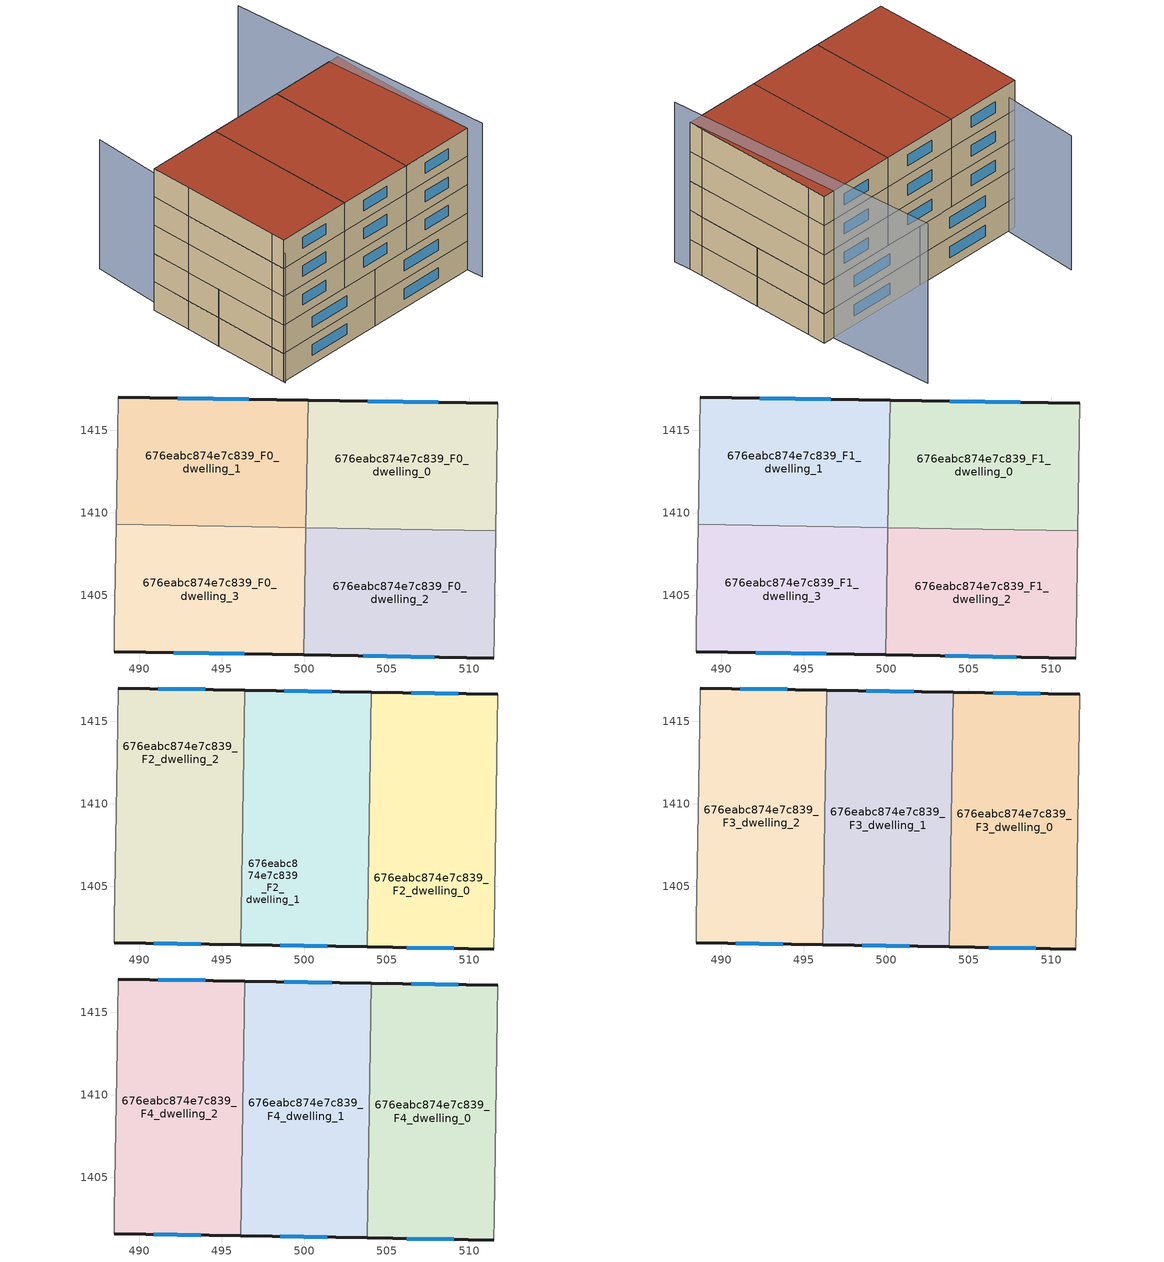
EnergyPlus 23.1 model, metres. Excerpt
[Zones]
676eabc874e7c839_F0_dwelling_0
 floor ground (EU_floor_Construction): 511.73,1416.62 511.69,1414.76 511.59,1408.91 500.1,1409.11 500.23,1416.81 z0
 wall outside (EU_wall_Construction): 511.73,1416.62 500.23,1416.81 z0:3
 wall adiabatic (EU_wall_Construction): 511.59,1408.91 511.69,1414.76 511.73,1416.62 z0:3
 wall to 676eabc874e7c839_F0_dwelling_1 (EU_wall_Construction): 500.23,1416.81 500.1,1409.11 z0:3
 wall to 676eabc874e7c839_F0_dwelling_2 (EU_wall_Construction): 500.1,1409.1 511.59,1408.91 z0:3
 window (EU_Window_Construction): 508.13,1416.68 503.84,1416.75 z0.94:2.06
676eabc874e7c839_F0_dwelling_1
 floor ground (EU_floor_Construction): 500.23,1416.81 500.1,1409.11 488.61,1409.3 488.67,1412.88 488.75,1417.01 z0
 wall outside (EU_wall_Construction): 500.23,1416.81 488.75,1417.01 z0:3
 wall adiabatic (EU_wall_Construction): 488.75,1417.01 488.67,1412.88 488.61,1409.3 z0:3
 wall to 676eabc874e7c839_F0_dwelling_3 (EU_wall_Construction): 488.61,1409.3 500.1,1409.11 z0:3
 window (EU_Window_Construction): 496.63,1416.88 492.35,1416.95 z0.94:2.06
676eabc874e7c839_F0_dwelling_2
 floor ground (EU_floor_Construction): 511.59,1408.91 511.49,1402.59 511.47,1401.21 499.97,1401.4 500.1,1409.11 z0
 wall outside (EU_wall_Construction): 499.97,1401.4 511.47,1401.21 z0:3
 wall adiabatic (EU_wall_Construction): 511.47,1401.21 511.49,1402.59 511.59,1408.91 z0:3
 wall to 676eabc874e7c839_F0_dwelling_3 (EU_wall_Construction): 500.1,1409.11 499.97,1401.4 z0:3
 window (EU_Window_Construction): 503.58,1401.34 507.86,1401.27 z0.94:2.06
676eabc874e7c839_F0_dwelling_3
 floor ground (EU_floor_Construction): 500.1,1409.11 499.97,1401.4 488.48,1401.59 488.51,1402.98 488.61,1409.3 z0
 wall outside (EU_wall_Construction): 488.48,1401.59 499.97,1401.4 z0:3
 wall adiabatic (EU_wall_Construction): 488.61,1409.3 488.51,1402.98 488.48,1401.59 z0:3
 window (EU_Window_Construction): 492.09,1401.53 496.37,1401.46 z0.94:2.06
676eabc874e7c839_F1_dwelling_0
 floor to 676eabc874e7c839_F0_dwelling_0 (EU_floor_Construction): 511.73,1416.62 511.69,1414.76 511.59,1408.91 500.1,1409.11 500.23,1416.81 z3
 wall outside (EU_wall_Construction): 511.73,1416.62 500.23,1416.81 z3:6
 wall adiabatic (EU_wall_Construction): 511.59,1408.91 511.69,1414.76 511.73,1416.62 z3:6
 wall to 676eabc874e7c839_F1_dwelling_1 (EU_wall_Construction): 500.23,1416.81 500.1,1409.11 z3:6
 wall to 676eabc874e7c839_F1_dwelling_2 (EU_wall_Construction): 500.1,1409.1 511.59,1408.91 z3:6
 window (EU_Window_Construction): 508.13,1416.68 503.84,1416.75 z3.94:5.06
676eabc874e7c839_F1_dwelling_1
 floor to 676eabc874e7c839_F0_dwelling_1 (EU_floor_Construction): 500.23,1416.81 500.1,1409.11 488.61,1409.3 488.67,1412.88 488.75,1417.01 z3
 wall outside (EU_wall_Construction): 500.23,1416.81 488.75,1417.01 z3:6
 wall adiabatic (EU_wall_Construction): 488.75,1417.01 488.67,1412.88 488.61,1409.3 z3:6
 wall to 676eabc874e7c839_F1_dwelling_3 (EU_wall_Construction): 488.61,1409.3 500.1,1409.11 z3:6
 window (EU_Window_Construction): 496.63,1416.88 492.35,1416.95 z3.94:5.06
676eabc874e7c839_F1_dwelling_2
 floor to 676eabc874e7c839_F0_dwelling_2 (EU_floor_Construction): 511.59,1408.91 511.49,1402.59 511.47,1401.21 499.97,1401.4 500.1,1409.11 z3
 wall outside (EU_wall_Construction): 499.97,1401.4 511.47,1401.21 z3:6
 wall adiabatic (EU_wall_Construction): 511.47,1401.21 511.49,1402.59 511.59,1408.91 z3:6
 wall to 676eabc874e7c839_F1_dwelling_3 (EU_wall_Construction): 500.1,1409.11 499.97,1401.4 z3:6
 window (EU_Window_Construction): 503.58,1401.34 507.86,1401.27 z3.94:5.06
676eabc874e7c839_F1_dwelling_3
 floor to 676eabc874e7c839_F0_dwelling_3 (EU_floor_Construction): 500.1,1409.11 499.97,1401.4 488.48,1401.59 488.51,1402.98 488.61,1409.3 z3
 wall outside (EU_wall_Construction): 488.48,1401.59 499.97,1401.4 z3:6
 wall adiabatic (EU_wall_Construction): 488.61,1409.3 488.51,1402.98 488.48,1401.59 z3:6
 window (EU_Window_Construction): 492.09,1401.53 496.37,1401.46 z3.94:5.06
676eabc874e7c839_F2_dwelling_0
 floor outside (EU_floor_Construction): 511.69,1414.76 511.49,1402.59 511.59,1408.91 z6
 floor to 676eabc874e7c839_F1_dwelling_0 (EU_floor_Construction): 511.73,1416.62 511.69,1414.76 511.59,1408.91 503.93,1409.04 504.06,1416.75 z6
 floor to 676eabc874e7c839_F1_dwelling_2 (EU_floor_Construction): 511.59,1408.91 511.49,1402.59 511.47,1401.21 503.8,1401.33 503.93,1409.04 z6
 wall outside (EU_wall_Construction): 503.8,1401.33 511.47,1401.21 / 511.73,1416.62 504.06,1416.75 z6:9
 wall adiabatic (EU_wall_Construction): 511.47,1401.21 511.49,1402.59 511.69,1414.76 511.73,1416.62 z6:9
 wall to 676eabc874e7c839_F2_dwelling_1 (EU_wall_Construction): 504.06,1416.75 503.8,1401.33 z6:9
 window (EU_Window_Construction): 506.21,1401.29 509.07,1401.25 / 509.33,1416.66 506.47,1416.71 z6.94:8.06
676eabc874e7c839_F2_dwelling_1
 floor to 676eabc874e7c839_F1_dwelling_3 (EU_floor_Construction): 500.1,1409.11 499.97,1401.4 496.14,1401.46 496.27,1409.17 z6
 floor to 676eabc874e7c839_F1_dwelling_0 (EU_floor_Construction): 504.06,1416.75 503.93,1409.04 500.1,1409.1 500.23,1416.81 z6
 floor to 676eabc874e7c839_F1_dwelling_1 (EU_floor_Construction): 500.23,1416.81 500.1,1409.11 496.27,1409.17 496.4,1416.88 z6
 floor to 676eabc874e7c839_F1_dwelling_2 (EU_floor_Construction): 503.93,1409.04 503.8,1401.33 499.97,1401.4 500.1,1409.1 z6
 wall outside (EU_wall_Construction): 504.06,1416.75 496.4,1416.88 / 496.14,1401.46 503.8,1401.33 z6:9
 wall to 676eabc874e7c839_F2_dwelling_2 (EU_wall_Construction): 496.4,1416.88 496.14,1401.46 z6:9
 window (EU_Window_Construction): 501.66,1416.79 498.8,1416.84 / 498.54,1401.42 501.4,1401.37 z6.94:8.06
676eabc874e7c839_F2_dwelling_2
 floor to 676eabc874e7c839_F1_dwelling_1 (EU_floor_Construction): 496.4,1416.88 496.27,1409.17 488.61,1409.3 488.67,1412.88 488.75,1417.01 z6
 floor to 676eabc874e7c839_F1_dwelling_3 (EU_floor_Construction): 496.27,1409.17 496.14,1401.46 488.48,1401.59 488.51,1402.98 488.61,1409.3 z6
 wall outside (EU_wall_Construction): 496.4,1416.88 488.75,1417.01 / 488.48,1401.59 496.14,1401.46 z6:9
 wall adiabatic (EU_wall_Construction): 488.75,1417.01 488.67,1412.88 488.51,1402.98 488.48,1401.59 z6:9
 window (EU_Window_Construction): 494,1416.92 491.15,1416.97 / 490.88,1401.55 493.74,1401.5 z6.94:8.06
676eabc874e7c839_F3_dwelling_0
 floor to 676eabc874e7c839_F2_dwelling_0 (EU_floor_Construction): 511.73,1416.62 511.69,1414.76 511.49,1402.59 511.47,1401.21 503.8,1401.33 504.06,1416.75 z9
 wall outside (EU_wall_Construction): 503.8,1401.33 511.47,1401.21 / 511.73,1416.62 504.06,1416.75 z9:12
 wall adiabatic (EU_wall_Construction): 511.47,1401.21 511.49,1402.59 511.69,1414.76 511.73,1416.62 z9:12
 wall to 676eabc874e7c839_F3_dwelling_1 (EU_wall_Construction): 504.06,1416.75 503.8,1401.33 z9:12
 window (EU_Window_Construction): 506.21,1401.29 509.07,1401.25 / 509.33,1416.66 506.47,1416.71 z9.94:11.06
676eabc874e7c839_F3_dwelling_1
 floor to 676eabc874e7c839_F2_dwelling_1 (EU_floor_Construction): 504.06,1416.75 503.8,1401.33 496.14,1401.46 496.4,1416.88 z9
 wall outside (EU_wall_Construction): 504.06,1416.75 496.4,1416.88 / 496.14,1401.46 503.8,1401.33 z9:12
 wall to 676eabc874e7c839_F3_dwelling_2 (EU_wall_Construction): 496.4,1416.88 496.14,1401.46 z9:12
 window (EU_Window_Construction): 501.66,1416.79 498.8,1416.84 / 498.54,1401.42 501.4,1401.37 z9.94:11.06
676eabc874e7c839_F3_dwelling_2
 floor to 676eabc874e7c839_F2_dwelling_2 (EU_floor_Construction): 496.4,1416.88 496.14,1401.46 488.48,1401.59 488.51,1402.98 488.67,1412.88 488.75,1417.01 z9
 wall outside (EU_wall_Construction): 496.4,1416.88 488.75,1417.01 / 488.48,1401.59 496.14,1401.46 z9:12
 wall adiabatic (EU_wall_Construction): 488.75,1417.01 488.67,1412.88 488.51,1402.98 488.48,1401.59 z9:12
 window (EU_Window_Construction): 494,1416.92 491.15,1416.97 / 490.88,1401.55 493.74,1401.5 z9.94:11.06
676eabc874e7c839_F4_dwelling_0
 floor to 676eabc874e7c839_F3_dwelling_0 (EU_floor_Construction): 511.73,1416.62 511.69,1414.76 511.49,1402.59 511.47,1401.21 503.8,1401.33 504.06,1416.75 z12
 wall outside (EU_wall_Construction): 503.8,1401.33 511.47,1401.21 / 511.73,1416.62 504.06,1416.75 z12:15
 wall adiabatic (EU_wall_Construction): 511.47,1401.21 511.49,1402.59 511.69,1414.76 511.73,1416.62 z12:15
 wall to 676eabc874e7c839_F4_dwelling_1 (EU_wall_Construction): 504.06,1416.75 503.8,1401.33 z12:15
 window (EU_Window_Construction): 506.21,1401.29 509.07,1401.25 / 509.33,1416.66 506.47,1416.71 z12.94:14.06
 roof outside (EU_roof_Construction): 511.47,1401.21 511.49,1402.59 511.69,1414.76 511.73,1416.62 504.06,1416.75 503.8,1401.33 z15
676eabc874e7c839_F4_dwelling_1
 floor to 676eabc874e7c839_F3_dwelling_1 (EU_floor_Construction): 504.06,1416.75 503.8,1401.33 496.14,1401.46 496.4,1416.88 z12
 wall outside (EU_wall_Construction): 504.06,1416.75 496.4,1416.88 / 496.14,1401.46 503.8,1401.33 z12:15
 wall to 676eabc874e7c839_F4_dwelling_2 (EU_wall_Construction): 496.4,1416.88 496.14,1401.46 z12:15
 window (EU_Window_Construction): 501.66,1416.79 498.8,1416.84 / 498.54,1401.42 501.4,1401.37 z12.94:14.06
 roof outside (EU_roof_Construction): 503.8,1401.33 504.06,1416.75 496.4,1416.88 496.14,1401.46 z15
676eabc874e7c839_F4_dwelling_2
 floor to 676eabc874e7c839_F3_dwelling_2 (EU_floor_Construction): 496.4,1416.88 496.14,1401.46 488.48,1401.59 488.51,1402.98 488.67,1412.88 488.75,1417.01 z12
 wall outside (EU_wall_Construction): 496.4,1416.88 488.75,1417.01 / 488.48,1401.59 496.14,1401.46 z12:15
 wall adiabatic (EU_wall_Construction): 488.75,1417.01 488.67,1412.88 488.51,1402.98 488.48,1401.59 z12:15
 window (EU_Window_Construction): 494,1416.92 491.15,1416.97 / 490.88,1401.55 493.74,1401.5 z12.94:14.06
 roof outside (EU_roof_Construction): 496.14,1401.46 496.4,1416.88 488.75,1417.01 488.67,1412.88 488.51,1402.98 488.48,1401.59 z15
shading: 490.09,1424.62 488.47,1401.35 z0:13.7; 511.56,1399.53 510.07,1426.79 z0:16.3
[Building]
EU S2 Campaign: North Axis=0; Terrain=City; Solar Distribution=FullExterior
[Site:Location]
Vienna: Latitude=48; Longitude=16.5; Time Zone=1; Elevation=183
[SizingPeriod:WeatherFileDays]
AnnualSizingPeriod: Begin Month=1; Begin Day of Month=1; End Month=12; End Day of Month=31; Day of Week for Start Day=Monday; Use Weather File Daylight Saving Period=No; Use Weather File Rain and Snow Indicators=No
[MATERIAL]
EU_InternalMass_Material: Roughness=MediumRough; Thickness=0.1; Conductivity=1; Density=1800; Specific Heat=900; Thermal Absorptance=0.9; Solar Absorptance=0.7; Visible Absorptance=0.7
[MATERIAL:NOMASS] Roughness=MediumRough; Thermal Absorptance=0.9; Solar Absorptance=0.7; Visible Absorptance=0.7
Name | Thermal Resistance
EU_wall_NoMass | 0.914258
EU_roof_NoMass | 0.954009
EU_floor_NoMass | 1.09711
[WINDOWMATERIAL:SIMPLEGLAZINGSYSTEM]
EU_Window_SimpleGlazing: UFactor=2.09642; Solar Heat Gain Coefficient=0.65; Visible Transmittance=0.65
[CONSTRUCTION]
EU_wall_Construction: EU_wall_NoMass
EU_roof_Construction: EU_roof_NoMass
EU_floor_Construction: EU_floor_NoMass
EU_Window_Construction: EU_Window_SimpleGlazing
EU_InternalMass_Construction: EU_InternalMass_Material
[ZONE] Type=1; Multiplier=1; Ceiling Height=autocalculate; Floor Area=autocalculate; Part of Total Floor Area=Yes
Name | Volume
676eabc874e7c839_F0_dwelling_0; 676eabc874e7c839_F1_dwelling_0 | 265.876
676eabc874e7c839_F2_dwelling_0; 676eabc874e7c839_F3_dwelling_0; 676eabc874e7c839_F4_dwelling_0 | 354.499
676eabc874e7c839_F0_dwelling_1; 676eabc874e7c839_F1_dwelling_1 | 265.849
676eabc874e7c839_F2_dwelling_1; 676eabc874e7c839_F3_dwelling_1; 676eabc874e7c839_F4_dwelling_1 | 354.474
676eabc874e7c839_F0_dwelling_2; 676eabc874e7c839_F1_dwelling_2 | 265.83
676eabc874e7c839_F2_dwelling_2; 676eabc874e7c839_F3_dwelling_2; 676eabc874e7c839_F4_dwelling_2 | 354.473
676eabc874e7c839_F0_dwelling_3; 676eabc874e7c839_F1_dwelling_3 | 265.854
[INTERNALMASS] Construction=EU_InternalMass_Construction
Name | Zone or ZoneList | Surface Area
676eabc874e7c839_F0_dwelling_0_EU_InternalMass | 676eabc874e7c839_F0_dwelling_0 | 88.6199
676eabc874e7c839_F0_dwelling_1_EU_InternalMass | 676eabc874e7c839_F0_dwelling_1 | 88.6197
676eabc874e7c839_F0_dwelling_2_EU_InternalMass | 676eabc874e7c839_F0_dwelling_2 | 88.6116
676eabc874e7c839_F0_dwelling_3_EU_InternalMass | 676eabc874e7c839_F0_dwelling_3 | 88.6192
676eabc874e7c839_F1_dwelling_0_EU_InternalMass | 676eabc874e7c839_F1_dwelling_0 | 88.6199
676eabc874e7c839_F1_dwelling_1_EU_InternalMass | 676eabc874e7c839_F1_dwelling_1 | 88.6197
676eabc874e7c839_F1_dwelling_2_EU_InternalMass | 676eabc874e7c839_F1_dwelling_2 | 88.6116
676eabc874e7c839_F1_dwelling_3_EU_InternalMass | 676eabc874e7c839_F1_dwelling_3 | 88.6192
676eabc874e7c839_F2_dwelling_0_EU_InternalMass | 676eabc874e7c839_F2_dwelling_0 | 118.152
676eabc874e7c839_F2_dwelling_1_EU_InternalMass | 676eabc874e7c839_F2_dwelling_1 | 118.158
676eabc874e7c839_F2_dwelling_2_EU_InternalMass | 676eabc874e7c839_F2_dwelling_2 | 118.161
676eabc874e7c839_F3_dwelling_0_EU_InternalMass | 676eabc874e7c839_F3_dwelling_0 | 118.152
676eabc874e7c839_F3_dwelling_1_EU_InternalMass | 676eabc874e7c839_F3_dwelling_1 | 118.158
676eabc874e7c839_F3_dwelling_2_EU_InternalMass | 676eabc874e7c839_F3_dwelling_2 | 118.161
676eabc874e7c839_F4_dwelling_0_EU_InternalMass | 676eabc874e7c839_F4_dwelling_0 | 118.152
676eabc874e7c839_F4_dwelling_1_EU_InternalMass | 676eabc874e7c839_F4_dwelling_1 | 118.158
676eabc874e7c839_F4_dwelling_2_EU_InternalMass | 676eabc874e7c839_F4_dwelling_2 | 118.161
[OTHEREQUIPMENT] Fuel Type=Electricity; Design Level Calculation Method=Watts/Area; Power per Zone Floor Area=1; Fraction Latent=0; Fraction Radiant=0; Fraction Lost=0; Carbon Dioxide Generation Rate=0; EndUse Subcategory=EU_Step8_InternalGains
Name | Zone or ZoneList or Space or SpaceList | Schedule
EU_Step8_InternalGain_676eabc874e7c839_F0_dwelling_0_f000 | 676eabc874e7c839_F0_dwelling_0 | EU_Step8_GainSchedule_676eabc874e7c839_F0_dwelling_0_f000
EU_Step8_InternalGain_676eabc874e7c839_F0_dwelling_1_f000 | 676eabc874e7c839_F0_dwelling_1 | EU_Step8_GainSchedule_676eabc874e7c839_F0_dwelling_1_f000
EU_Step8_InternalGain_676eabc874e7c839_F0_dwelling_2_f000 | 676eabc874e7c839_F0_dwelling_2 | EU_Step8_GainSchedule_676eabc874e7c839_F0_dwelling_2_f000
EU_Step8_InternalGain_676eabc874e7c839_F0_dwelling_3_f000 | 676eabc874e7c839_F0_dwelling_3 | EU_Step8_GainSchedule_676eabc874e7c839_F0_dwelling_3_f000
EU_Step8_InternalGain_676eabc874e7c839_F1_dwelling_0_f000 | 676eabc874e7c839_F1_dwelling_0 | EU_Step8_GainSchedule_676eabc874e7c839_F1_dwelling_0_f000
EU_Step8_InternalGain_676eabc874e7c839_F1_dwelling_1_f000 | 676eabc874e7c839_F1_dwelling_1 | EU_Step8_GainSchedule_676eabc874e7c839_F1_dwelling_1_f000
EU_Step8_InternalGain_676eabc874e7c839_F1_dwelling_2_f000 | 676eabc874e7c839_F1_dwelling_2 | EU_Step8_GainSchedule_676eabc874e7c839_F1_dwelling_2_f000
EU_Step8_InternalGain_676eabc874e7c839_F1_dwelling_3_f000 | 676eabc874e7c839_F1_dwelling_3 | EU_Step8_GainSchedule_676eabc874e7c839_F1_dwelling_3_f000
EU_Step8_InternalGain_676eabc874e7c839_F2_dwelling_0_f000 | 676eabc874e7c839_F2_dwelling_0 | EU_Step8_GainSchedule_676eabc874e7c839_F2_dwelling_0_f000
EU_Step8_InternalGain_676eabc874e7c839_F2_dwelling_1_f000 | 676eabc874e7c839_F2_dwelling_1 | EU_Step8_GainSchedule_676eabc874e7c839_F2_dwelling_1_f000
EU_Step8_InternalGain_676eabc874e7c839_F2_dwelling_2_f000 | 676eabc874e7c839_F2_dwelling_2 | EU_Step8_GainSchedule_676eabc874e7c839_F2_dwelling_2_f000
EU_Step8_InternalGain_676eabc874e7c839_F3_dwelling_0_f000 | 676eabc874e7c839_F3_dwelling_0 | EU_Step8_GainSchedule_676eabc874e7c839_F3_dwelling_0_f000
EU_Step8_InternalGain_676eabc874e7c839_F3_dwelling_1_f000 | 676eabc874e7c839_F3_dwelling_1 | EU_Step8_GainSchedule_676eabc874e7c839_F3_dwelling_1_f000
EU_Step8_InternalGain_676eabc874e7c839_F3_dwelling_2_f000 | 676eabc874e7c839_F3_dwelling_2 | EU_Step8_GainSchedule_676eabc874e7c839_F3_dwelling_2_f000
EU_Step8_InternalGain_676eabc874e7c839_F4_dwelling_0_f000 | 676eabc874e7c839_F4_dwelling_0 | EU_Step8_GainSchedule_676eabc874e7c839_F4_dwelling_0_f000
EU_Step8_InternalGain_676eabc874e7c839_F4_dwelling_1_f000 | 676eabc874e7c839_F4_dwelling_1 | EU_Step8_GainSchedule_676eabc874e7c839_F4_dwelling_1_f000
EU_Step8_InternalGain_676eabc874e7c839_F4_dwelling_2_f000 | 676eabc874e7c839_F4_dwelling_2 | EU_Step8_GainSchedule_676eabc874e7c839_F4_dwelling_2_f000
[ZONEVENTILATION:DESIGNFLOWRATE] Schedule=EU_AlwaysOn; Design Flow Rate Calculation Method=AirChanges/Hour; Air Changes per Hour=0.546891; Ventilation Type=Natural; Fan Pressure Rise=0; Fan Total Efficiency=1; Constant Term Coefficient=1; Temperature Term Coefficient=0; Velocity Term Coefficient=0; Velocity Squared Term Coefficient=0; Minimum Indoor Temperature=-100; Maximum Indoor Temperature=100; Delta Temperature=-100; Minimum Outdoor Temperature=-100; Maximum Outdoor Temperature=100; Maximum Wind Speed=40
Name | Zone or ZoneList or Space or SpaceList
EU_ConstantAir_676eabc874e7c839_F0_dwelling_0 | 676eabc874e7c839_F0_dwelling_0
EU_ConstantAir_676eabc874e7c839_F0_dwelling_1 | 676eabc874e7c839_F0_dwelling_1
EU_ConstantAir_676eabc874e7c839_F0_dwelling_2 | 676eabc874e7c839_F0_dwelling_2
EU_ConstantAir_676eabc874e7c839_F0_dwelling_3 | 676eabc874e7c839_F0_dwelling_3
EU_ConstantAir_676eabc874e7c839_F1_dwelling_0 | 676eabc874e7c839_F1_dwelling_0
EU_ConstantAir_676eabc874e7c839_F1_dwelling_1 | 676eabc874e7c839_F1_dwelling_1
EU_ConstantAir_676eabc874e7c839_F1_dwelling_2 | 676eabc874e7c839_F1_dwelling_2
EU_ConstantAir_676eabc874e7c839_F1_dwelling_3 | 676eabc874e7c839_F1_dwelling_3
EU_ConstantAir_676eabc874e7c839_F2_dwelling_0 | 676eabc874e7c839_F2_dwelling_0
EU_ConstantAir_676eabc874e7c839_F2_dwelling_1 | 676eabc874e7c839_F2_dwelling_1
EU_ConstantAir_676eabc874e7c839_F2_dwelling_2 | 676eabc874e7c839_F2_dwelling_2
EU_ConstantAir_676eabc874e7c839_F3_dwelling_0 | 676eabc874e7c839_F3_dwelling_0
EU_ConstantAir_676eabc874e7c839_F3_dwelling_1 | 676eabc874e7c839_F3_dwelling_1
EU_ConstantAir_676eabc874e7c839_F3_dwelling_2 | 676eabc874e7c839_F3_dwelling_2
EU_ConstantAir_676eabc874e7c839_F4_dwelling_0 | 676eabc874e7c839_F4_dwelling_0
EU_ConstantAir_676eabc874e7c839_F4_dwelling_1 | 676eabc874e7c839_F4_dwelling_1
EU_ConstantAir_676eabc874e7c839_F4_dwelling_2 | 676eabc874e7c839_F4_dwelling_2
[HVACTEMPLATE:THERMOSTAT] Constant Heating Setpoint=20; Constant Cooling Setpoint=50
EU_HeatOnly_676eabc874e7c839_F0_dwelling_0; EU_HeatOnly_676eabc874e7c839_F0_dwelling_1; EU_HeatOnly_676eabc874e7c839_F0_dwelling_2; EU_HeatOnly_676eabc874e7c839_F0_dwelling_3; EU_HeatOnly_676eabc874e7c839_F1_dwelling_0; EU_HeatOnly_676eabc874e7c839_F1_dwelling_1; EU_HeatOnly_676eabc874e7c839_F1_dwelling_2; EU_HeatOnly_676eabc874e7c839_F1_dwelling_3; EU_HeatOnly_676eabc874e7c839_F2_dwelling_0; EU_HeatOnly_676eabc874e7c839_F2_dwelling_1; EU_HeatOnly_676eabc874e7c839_F2_dwelling_2; EU_HeatOnly_676eabc874e7c839_F3_dwelling_0; EU_HeatOnly_676eabc874e7c839_F3_dwelling_1; EU_HeatOnly_676eabc874e7c839_F3_dwelling_2; EU_HeatOnly_676eabc874e7c839_F4_dwelling_0; EU_HeatOnly_676eabc874e7c839_F4_dwelling_1; EU_HeatOnly_676eabc874e7c839_F4_dwelling_2
[HVACTEMPLATE:ZONE:IDEALLOADSAIRSYSTEM] System Availability Schedule=EU_AlwaysOn; Maximum Heating Supply Air Temperature=50; Minimum Cooling Supply Air Temperature=13; Maximum Heating Supply Air Humidity Ratio=0.0156; Minimum Cooling Supply Air Humidity Ratio=0.0077; Heating Limit=NoLimit; Cooling Limit=NoLimit; Heating Availability Schedule=EU_AlwaysOn; Cooling Availability Schedule=EU_CoolingOff; Dehumidification Control Type=ConstantSensibleHeatRatio; Cooling Sensible Heat Ratio=0.7; Dehumidification Setpoint=60; Humidification Control Type=None; Humidification Setpoint=30; Outdoor Air Method=None; Outdoor Air Flow Rate per Person=0.00944; Outdoor Air Flow Rate per Zone Floor Area=0; Outdoor Air Flow Rate per Zone=0; Demand Controlled Ventilation Type=None; Outdoor Air Economizer Type=NoEconomizer; Heat Recovery Type=None; Sensible Heat Recovery Effectiveness=0.7; Latent Heat Recovery Effectiveness=0.65
Name | Template Thermostat
676eabc874e7c839_F0_dwelling_0 | EU_HeatOnly_676eabc874e7c839_F0_dwelling_0
676eabc874e7c839_F0_dwelling_1 | EU_HeatOnly_676eabc874e7c839_F0_dwelling_1
676eabc874e7c839_F0_dwelling_2 | EU_HeatOnly_676eabc874e7c839_F0_dwelling_2
676eabc874e7c839_F0_dwelling_3 | EU_HeatOnly_676eabc874e7c839_F0_dwelling_3
676eabc874e7c839_F1_dwelling_0 | EU_HeatOnly_676eabc874e7c839_F1_dwelling_0
676eabc874e7c839_F1_dwelling_1 | EU_HeatOnly_676eabc874e7c839_F1_dwelling_1
676eabc874e7c839_F1_dwelling_2 | EU_HeatOnly_676eabc874e7c839_F1_dwelling_2
676eabc874e7c839_F1_dwelling_3 | EU_HeatOnly_676eabc874e7c839_F1_dwelling_3
676eabc874e7c839_F2_dwelling_0 | EU_HeatOnly_676eabc874e7c839_F2_dwelling_0
676eabc874e7c839_F2_dwelling_1 | EU_HeatOnly_676eabc874e7c839_F2_dwelling_1
676eabc874e7c839_F2_dwelling_2 | EU_HeatOnly_676eabc874e7c839_F2_dwelling_2
676eabc874e7c839_F3_dwelling_0 | EU_HeatOnly_676eabc874e7c839_F3_dwelling_0
676eabc874e7c839_F3_dwelling_1 | EU_HeatOnly_676eabc874e7c839_F3_dwelling_1
676eabc874e7c839_F3_dwelling_2 | EU_HeatOnly_676eabc874e7c839_F3_dwelling_2
676eabc874e7c839_F4_dwelling_0 | EU_HeatOnly_676eabc874e7c839_F4_dwelling_0
676eabc874e7c839_F4_dwelling_1 | EU_HeatOnly_676eabc874e7c839_F4_dwelling_1
676eabc874e7c839_F4_dwelling_2 | EU_HeatOnly_676eabc874e7c839_F4_dwelling_2
[SIZING:ZONE] Zone Cooling Design Supply Air Temperature Input Method=SupplyAirTemperature; Zone Cooling Design Supply Air Temperature=13; Zone Heating Design Supply Air Temperature Input Method=SupplyAirTemperature; Zone Heating Design Supply Air Temperature=50; Zone Cooling Design Supply Air Humidity Ratio=0.008; Zone Heating Design Supply Air Humidity Ratio=0.008; Cooling Design Air Flow Method=DesignDay; Cooling Design Air Flow Rate=0; Cooling Minimum Air Flow per Zone Floor Area=0.000762; Cooling Minimum Air Flow=0; Cooling Minimum Air Flow Fraction=0.2; Heating Design Air Flow Method=DesignDay; Heating Design Air Flow Rate=0; Heating Maximum Air Flow per Zone Floor Area=0.002032; Heating Maximum Air Flow=0.141576; Heating Maximum Air Flow Fraction=0.3; Account for Dedicated Outdoor Air System=No; Dedicated Outdoor Air System Control Strategy=NeutralSupplyAir; Dedicated Outdoor Air Low Setpoint Temperature for Design=autosize; Dedicated Outdoor Air High Setpoint Temperature for Design=autosize; Zone Load Sizing Method=Sensible Load Only No Latent Load; Zone Latent Cooling Design Supply Air Humidity Ratio Input Method=HumidityRatioDifference; Zone Cooling Design Supply Air Humidity Ratio Difference=0.005; Zone Latent Heating Design Supply Air Humidity Ratio Input Method=HumidityRatioDifference; Zone Humidification Design Supply Air Humidity Ratio Difference=0.005
676eabc874e7c839_F0_dwelling_0; 676eabc874e7c839_F0_dwelling_1; 676eabc874e7c839_F0_dwelling_2; 676eabc874e7c839_F0_dwelling_3; 676eabc874e7c839_F1_dwelling_0; 676eabc874e7c839_F1_dwelling_1; 676eabc874e7c839_F1_dwelling_2; 676eabc874e7c839_F1_dwelling_3; 676eabc874e7c839_F2_dwelling_0; 676eabc874e7c839_F2_dwelling_1; 676eabc874e7c839_F2_dwelling_2; 676eabc874e7c839_F3_dwelling_0; 676eabc874e7c839_F3_dwelling_1; 676eabc874e7c839_F3_dwelling_2; 676eabc874e7c839_F4_dwelling_0; 676eabc874e7c839_F4_dwelling_1; 676eabc874e7c839_F4_dwelling_2
[SCHEDULE:CONSTANT]
Name | Hourly Value
EU_AlwaysOn | 1
EU_CoolingOff | 0
[SCHEDULE:FILE] Column Number=1; Rows to Skip at Top=0; Number of Hours of Data=8760; Column Separator=Comma; Interpolate to Timestep=No; Minutes per Item=60; Adjust Schedule for Daylight Savings=Yes
Name | File
EU_Step8_GainSchedule_676eabc874e7c839_F0_dwelling_0_f000 | ../../schedules/676eabc874e7c839/676eabc874e7c839_F0_dwelling_0_f000_gain.csv
EU_Step8_GainSchedule_676eabc874e7c839_F0_dwelling_1_f000 | ../../schedules/676eabc874e7c839/676eabc874e7c839_F0_dwelling_1_f000_gain.csv
EU_Step8_GainSchedule_676eabc874e7c839_F0_dwelling_2_f000 | ../../schedules/676eabc874e7c839/676eabc874e7c839_F0_dwelling_2_f000_gain.csv
EU_Step8_GainSchedule_676eabc874e7c839_F0_dwelling_3_f000 | ../../schedules/676eabc874e7c839/676eabc874e7c839_F0_dwelling_3_f000_gain.csv
EU_Step8_GainSchedule_676eabc874e7c839_F1_dwelling_0_f000 | ../../schedules/676eabc874e7c839/676eabc874e7c839_F1_dwelling_0_f000_gain.csv
EU_Step8_GainSchedule_676eabc874e7c839_F1_dwelling_1_f000 | ../../schedules/676eabc874e7c839/676eabc874e7c839_F1_dwelling_1_f000_gain.csv
EU_Step8_GainSchedule_676eabc874e7c839_F1_dwelling_2_f000 | ../../schedules/676eabc874e7c839/676eabc874e7c839_F1_dwelling_2_f000_gain.csv
EU_Step8_GainSchedule_676eabc874e7c839_F1_dwelling_3_f000 | ../../schedules/676eabc874e7c839/676eabc874e7c839_F1_dwelling_3_f000_gain.csv
EU_Step8_GainSchedule_676eabc874e7c839_F2_dwelling_0_f000 | ../../schedules/676eabc874e7c839/676eabc874e7c839_F2_dwelling_0_f000_gain.csv
EU_Step8_GainSchedule_676eabc874e7c839_F2_dwelling_1_f000 | ../../schedules/676eabc874e7c839/676eabc874e7c839_F2_dwelling_1_f000_gain.csv
EU_Step8_GainSchedule_676eabc874e7c839_F2_dwelling_2_f000 | ../../schedules/676eabc874e7c839/676eabc874e7c839_F2_dwelling_2_f000_gain.csv
EU_Step8_GainSchedule_676eabc874e7c839_F3_dwelling_0_f000 | ../../schedules/676eabc874e7c839/676eabc874e7c839_F3_dwelling_0_f000_gain.csv
EU_Step8_GainSchedule_676eabc874e7c839_F3_dwelling_1_f000 | ../../schedules/676eabc874e7c839/676eabc874e7c839_F3_dwelling_1_f000_gain.csv
EU_Step8_GainSchedule_676eabc874e7c839_F3_dwelling_2_f000 | ../../schedules/676eabc874e7c839/676eabc874e7c839_F3_dwelling_2_f000_gain.csv
EU_Step8_GainSchedule_676eabc874e7c839_F4_dwelling_0_f000 | ../../schedules/676eabc874e7c839/676eabc874e7c839_F4_dwelling_0_f000_gain.csv
EU_Step8_GainSchedule_676eabc874e7c839_F4_dwelling_1_f000 | ../../schedules/676eabc874e7c839/676eabc874e7c839_F4_dwelling_1_f000_gain.csv
EU_Step8_GainSchedule_676eabc874e7c839_F4_dwelling_2_f000 | ../../schedules/676eabc874e7c839/676eabc874e7c839_F4_dwelling_2_f000_gain.csv
